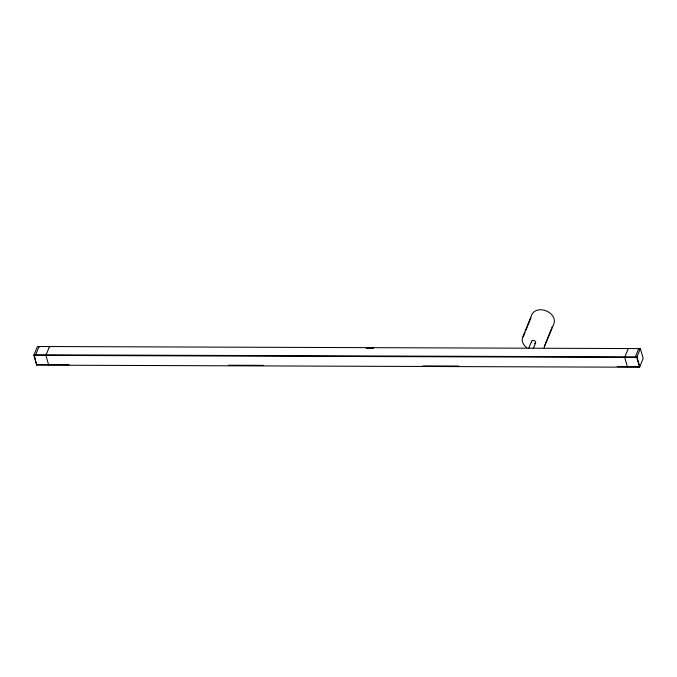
<?xml version="1.0" encoding="UTF-8"?>
<svg xmlns="http://www.w3.org/2000/svg" width="677" height="677" viewBox="0 0 677 677"><rect width="100%" height="100%" fill="white"/><g stroke="black" fill="none" stroke-linecap="round" stroke-linejoin="round"><path stroke-width="1.02" d="M33.85 355.357L37.43 346.497L640.349 348.596L643.15 358.37L639.57 367.23L36.651 365.131L33.85 355.357L636.769 357.456L640.349 348.596M35.678 354.807L39.038 346.506L39.224 347.157M36.651 365.131L36.033 361.645M523.186 337.061L525.132 332.229M525.919 330.3L530.988 317.758M528.889 348.037L531.657 341.191M533.239 348.697L535.6 342.833M544.503 345.922L552.297 326.619M624.939 356.855L628.29 348.553M635.39 356.897L638.741 348.587L638.927 349.239M544.012 347.716L553.998 323.564C557.247 312.325 537.64 304.235 531.894 314.373L522.652 337.222C521.062 341.191 523.609 345.414 526.765 347.75M366.139 348.291L373.509 348.317M34.07 354.799L636.998 356.897L639.79 366.672L617.17 366.595M36.871 364.573L69.003 364.691M228.487 365.241L263.345 365.36M422.829 365.918L458.744 366.045M636.769 357.456L639.57 367.23M624.71 357.414L627.511 367.188M49.675 347.191L49.489 346.539L45.909 355.4L48.71 365.174M34.637 356.754L35.475 359.69M531.733 342.291A2.141 1.532 22 0 1 533.882 340.489A2.141 1.532 22 0 1 535.279 343.264M534.754 343.552A2.141 1.532 22 0 1 534.441 343.62"/></g></svg>
